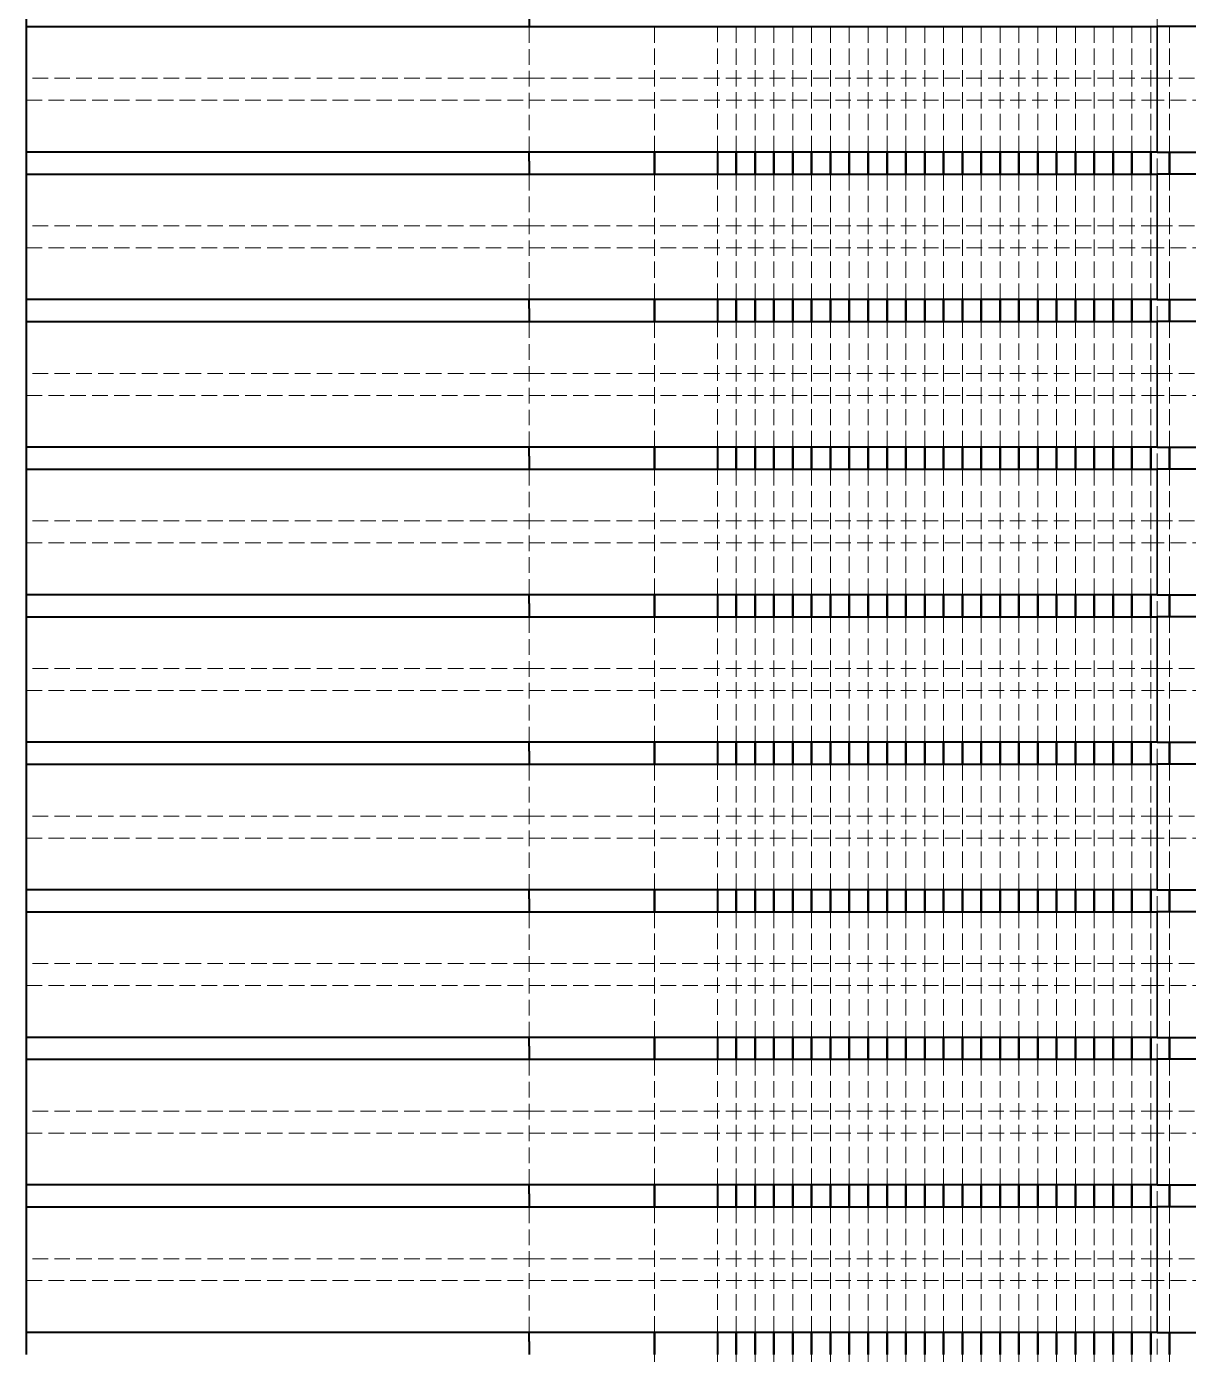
# Model space of a CAD drawing. Header units: millimetres. Extents: x 0 to 630, y 0 to 446.
# Drawn here: x 324.5 to 343, y 157.07 to 178.22 of the extents above; entities that cross this region are included whole.
import ezdxf

# ---------------------------------------------------------------- set-up
doc = ezdxf.new("R2010")
doc.units = ezdxf.units.MM
doc.header["$LTSCALE"] = 1.5
doc.linetypes.add('DASHED', pattern=[0.2067, 0.1654, -0.0413])
for name, color, linetype, lineweight, true_color in [('가려진 것(ISO)', 2, 'DASHED', 18, 0xffff00), ('가려진 좁은 것(ISO)', 2, 'DASHED', 18, 0xffff00), ('가시적인 것(ISO)', 3, 'Continuous', 40, 0x00ff00), ('가시적인 좁은 것(ISO)', 3, 'Continuous', 35, 0x00ff00)]:
    doc.layers.add(name, color=color, linetype=linetype, lineweight=lineweight, true_color=true_color)

msp = doc.modelspace()

# ---------------------------------------------------------------- linework, layer by layer
at = {"layer": '가려진 것(ISO)', "color": 1, "true_color": 0xff0000}
for p, q in [((332.502, 176.219), (332.502, 178.219)), ((332.502, 177.394), (324.502, 177.394)), ((332.502, 177.394), (342.502, 177.394)), ((342.502, 177.394), (363.502, 177.394)), ((324.502, 177.044), (332.502, 177.044)), ((342.502, 177.044), (332.502, 177.044)), ((363.502, 177.044), (342.502, 177.044)), ((332.502, 173.869), (332.502, 175.869)), ((332.502, 175.044), (324.502, 175.044)), ((332.502, 175.044), (342.502, 175.044)), ((342.502, 175.044), (363.502, 175.044)), ((324.502, 174.694), (332.502, 174.694)), ((342.502, 174.694), (332.502, 174.694)), ((363.502, 174.694), (342.502, 174.694)), ((332.502, 171.519), (332.502, 173.519)), ((332.502, 172.694), (324.502, 172.694)), ((332.502, 172.694), (342.502, 172.694)), ((342.502, 172.694), (363.502, 172.694)), ((324.502, 172.344), (332.502, 172.344)), ((342.502, 172.344), (332.502, 172.344)), ((363.502, 172.344), (342.502, 172.344)), ((332.502, 169.169), (332.502, 171.169)), ((332.502, 170.344), (324.502, 170.344)), ((332.502, 170.344), (342.502, 170.344)), ((342.502, 170.344), (363.502, 170.344)), ((324.502, 169.994), (332.502, 169.994)), ((342.502, 169.994), (332.502, 169.994)), ((363.502, 169.994), (342.502, 169.994)), ((332.502, 166.819), (332.502, 168.819)), ((332.502, 167.994), (324.502, 167.994)), ((332.502, 167.994), (342.502, 167.994)), ((342.502, 167.994), (363.502, 167.994)), ((324.502, 167.644), (332.502, 167.644)), ((342.502, 167.644), (332.502, 167.644)), ((363.502, 167.644), (342.502, 167.644)), ((332.502, 164.469), (332.502, 166.469)), ((332.502, 165.644), (324.502, 165.644)), ((332.502, 165.644), (342.502, 165.644)), ((342.502, 165.644), (363.502, 165.644)), ((324.502, 165.294), (332.502, 165.294)), ((342.502, 165.294), (332.502, 165.294)), ((363.502, 165.294), (342.502, 165.294)), ((332.502, 162.119), (332.502, 164.119)), ((332.502, 163.294), (324.502, 163.294)), ((332.502, 163.294), (342.502, 163.294)), ((342.502, 163.294), (363.502, 163.294)), ((324.502, 162.944), (332.502, 162.944)), ((342.502, 162.944), (332.502, 162.944)), ((363.502, 162.944), (342.502, 162.944)), ((332.502, 159.769), (332.502, 161.769)), ((332.502, 160.944), (324.502, 160.944)), ((332.502, 160.944), (342.502, 160.944)), ((342.502, 160.944), (363.502, 160.944)), ((324.502, 160.594), (332.502, 160.594)), ((342.502, 160.594), (332.502, 160.594)), ((363.502, 160.594), (342.502, 160.594)), ((332.502, 157.419), (332.502, 159.419)), ((332.502, 158.594), (324.502, 158.594)), ((332.502, 158.594), (342.502, 158.594)), ((342.502, 158.594), (363.502, 158.594)), ((324.502, 158.244), (332.502, 158.244)), ((342.502, 158.244), (332.502, 158.244)), ((363.502, 158.244), (342.502, 158.244))]:
    msp.add_line(p, q, dxfattribs=at)
at = {"layer": '가려진 것(ISO)'}
for p, q in [((334.502, 178.219), (334.502, 176.219)), ((334.502, 176.219), (334.502, 178.219)), ((335.502, 178.219), (335.502, 176.219)), ((335.802, 176.219), (335.802, 178.219)), ((335.802, 178.219), (335.802, 176.219)), ((336.102, 176.219), (336.102, 178.219)), ((336.102, 178.219), (336.102, 176.219)), ((336.402, 176.219), (336.402, 178.219)), ((336.402, 178.219), (336.402, 176.219)), ((336.702, 176.219), (336.702, 178.219)), ((336.702, 178.219), (336.702, 176.219)), ((337.002, 176.219), (337.002, 178.219)), ((337.002, 178.219), (337.002, 176.219)), ((337.302, 176.219), (337.302, 178.219)), ((337.302, 178.219), (337.302, 176.219)), ((337.602, 176.219), (337.602, 178.219)), ((337.602, 178.219), (337.602, 176.219)), ((337.902, 176.219), (337.902, 178.219)), ((337.902, 178.219), (337.902, 176.219)), ((338.202, 176.219), (338.202, 178.219)), ((338.202, 178.219), (338.202, 176.219)), ((338.502, 176.219), (338.502, 178.219)), ((338.502, 178.219), (338.502, 176.219)), ((338.802, 176.219), (338.802, 178.219)), ((338.802, 178.219), (338.802, 176.219)), ((339.102, 176.219), (339.102, 178.219)), ((339.102, 178.219), (339.102, 176.219)), ((339.402, 176.219), (339.402, 178.219)), ((339.402, 178.219), (339.402, 176.219)), ((339.702, 176.219), (339.702, 178.219)), ((339.702, 178.219), (339.702, 176.219)), ((340.002, 176.219), (340.002, 178.219)), ((340.002, 178.219), (340.002, 176.219)), ((340.302, 176.219), (340.302, 178.219)), ((340.302, 178.219), (340.302, 176.219)), ((340.602, 176.219), (340.602, 178.219)), ((340.602, 178.219), (340.602, 176.219)), ((340.902, 176.219), (340.902, 178.219)), ((340.902, 178.219), (340.902, 176.219)), ((341.202, 176.219), (341.202, 178.219)), ((341.202, 178.219), (341.202, 176.219)), ((341.502, 176.219), (341.502, 178.219)), ((341.502, 178.219), (341.502, 176.219)), ((341.802, 176.219), (341.802, 178.219)), ((341.802, 178.219), (341.802, 176.219)), ((342.102, 176.219), (342.102, 178.219)), ((342.102, 178.219), (342.102, 176.219)), ((342.402, 176.219), (342.402, 178.219)), ((342.402, 178.219), (342.402, 176.219)), ((342.702, 176.219), (342.702, 178.219)), ((342.702, 178.219), (342.702, 176.219)), ((334.502, 175.869), (334.502, 173.869)), ((334.502, 173.869), (334.502, 175.869)), ((335.502, 175.869), (335.502, 173.869)), ((335.802, 173.869), (335.802, 175.869)), ((335.802, 175.869), (335.802, 173.869)), ((336.102, 173.869), (336.102, 175.869)), ((336.102, 175.869), (336.102, 173.869)), ((336.402, 173.869), (336.402, 175.869)), ((336.402, 175.869), (336.402, 173.869)), ((336.702, 173.869), (336.702, 175.869)), ((336.702, 175.869), (336.702, 173.869)), ((337.002, 173.869), (337.002, 175.869)), ((337.002, 175.869), (337.002, 173.869)), ((337.302, 173.869), (337.302, 175.869)), ((337.302, 175.869), (337.302, 173.869)), ((337.602, 173.869), (337.602, 175.869)), ((337.602, 175.869), (337.602, 173.869)), ((337.902, 173.869), (337.902, 175.869)), ((337.902, 175.869), (337.902, 173.869)), ((338.202, 173.869), (338.202, 175.869)), ((338.202, 175.869), (338.202, 173.869)), ((338.502, 173.869), (338.502, 175.869)), ((338.502, 175.869), (338.502, 173.869)), ((338.802, 173.869), (338.802, 175.869)), ((338.802, 175.869), (338.802, 173.869)), ((339.102, 173.869), (339.102, 175.869)), ((339.102, 175.869), (339.102, 173.869)), ((339.402, 173.869), (339.402, 175.869)), ((339.402, 175.869), (339.402, 173.869)), ((339.702, 173.869), (339.702, 175.869)), ((339.702, 175.869), (339.702, 173.869)), ((340.002, 173.869), (340.002, 175.869)), ((340.002, 175.869), (340.002, 173.869)), ((340.302, 173.869), (340.302, 175.869)), ((340.302, 175.869), (340.302, 173.869)), ((340.602, 173.869), (340.602, 175.869)), ((340.602, 175.869), (340.602, 173.869)), ((340.902, 173.869), (340.902, 175.869)), ((340.902, 175.869), (340.902, 173.869)), ((341.202, 173.869), (341.202, 175.869)), ((341.202, 175.869), (341.202, 173.869)), ((341.502, 173.869), (341.502, 175.869)), ((341.502, 175.869), (341.502, 173.869)), ((341.802, 173.869), (341.802, 175.869)), ((341.802, 175.869), (341.802, 173.869)), ((342.102, 173.869), (342.102, 175.869)), ((342.102, 175.869), (342.102, 173.869)), ((342.402, 173.869), (342.402, 175.869)), ((342.402, 175.869), (342.402, 173.869)), ((342.702, 173.869), (342.702, 175.869)), ((342.702, 175.869), (342.702, 173.869)), ((334.502, 173.519), (334.502, 171.519)), ((334.502, 171.519), (334.502, 173.519)), ((335.502, 173.519), (335.502, 171.519)), ((335.802, 171.519), (335.802, 173.519)), ((335.802, 173.519), (335.802, 171.519)), ((336.102, 171.519), (336.102, 173.519)), ((336.102, 173.519), (336.102, 171.519)), ((336.402, 171.519), (336.402, 173.519)), ((336.402, 173.519), (336.402, 171.519)), ((336.702, 171.519), (336.702, 173.519)), ((336.702, 173.519), (336.702, 171.519)), ((337.002, 171.519), (337.002, 173.519)), ((337.002, 173.519), (337.002, 171.519)), ((337.302, 171.519), (337.302, 173.519)), ((337.302, 173.519), (337.302, 171.519)), ((337.602, 171.519), (337.602, 173.519)), ((337.602, 173.519), (337.602, 171.519)), ((337.902, 171.519), (337.902, 173.519)), ((337.902, 173.519), (337.902, 171.519)), ((338.202, 171.519), (338.202, 173.519)), ((338.202, 173.519), (338.202, 171.519)), ((338.502, 171.519), (338.502, 173.519)), ((338.502, 173.519), (338.502, 171.519)), ((338.802, 171.519), (338.802, 173.519)), ((338.802, 173.519), (338.802, 171.519)), ((339.102, 171.519), (339.102, 173.519)), ((339.102, 173.519), (339.102, 171.519)), ((339.402, 171.519), (339.402, 173.519)), ((339.402, 173.519), (339.402, 171.519)), ((339.702, 171.519), (339.702, 173.519)), ((339.702, 173.519), (339.702, 171.519)), ((340.002, 171.519), (340.002, 173.519)), ((340.002, 173.519), (340.002, 171.519)), ((340.302, 171.519), (340.302, 173.519)), ((340.302, 173.519), (340.302, 171.519)), ((340.602, 171.519), (340.602, 173.519)), ((340.602, 173.519), (340.602, 171.519)), ((340.902, 171.519), (340.902, 173.519)), ((340.902, 173.519), (340.902, 171.519)), ((341.202, 171.519), (341.202, 173.519)), ((341.202, 173.519), (341.202, 171.519)), ((341.502, 171.519), (341.502, 173.519)), ((341.502, 173.519), (341.502, 171.519)), ((341.802, 171.519), (341.802, 173.519)), ((341.802, 173.519), (341.802, 171.519)), ((342.102, 171.519), (342.102, 173.519)), ((342.102, 173.519), (342.102, 171.519)), ((342.402, 171.519), (342.402, 173.519)), ((342.402, 173.519), (342.402, 171.519)), ((342.702, 171.519), (342.702, 173.519)), ((342.702, 173.519), (342.702, 171.519)), ((334.502, 171.169), (334.502, 169.169)), ((334.502, 169.169), (334.502, 171.169)), ((335.502, 171.169), (335.502, 169.169)), ((335.802, 169.169), (335.802, 171.169)), ((335.802, 171.169), (335.802, 169.169)), ((336.102, 169.169), (336.102, 171.169)), ((336.102, 171.169), (336.102, 169.169)), ((336.402, 169.169), (336.402, 171.169)), ((336.402, 171.169), (336.402, 169.169)), ((336.702, 169.169), (336.702, 171.169)), ((336.702, 171.169), (336.702, 169.169)), ((337.002, 169.169), (337.002, 171.169)), ((337.002, 171.169), (337.002, 169.169)), ((337.302, 169.169), (337.302, 171.169)), ((337.302, 171.169), (337.302, 169.169)), ((337.602, 169.169), (337.602, 171.169)), ((337.602, 171.169), (337.602, 169.169)), ((337.902, 169.169), (337.902, 171.169)), ((337.902, 171.169), (337.902, 169.169)), ((338.202, 169.169), (338.202, 171.169)), ((338.202, 171.169), (338.202, 169.169)), ((338.502, 169.169), (338.502, 171.169)), ((338.502, 171.169), (338.502, 169.169)), ((338.802, 169.169), (338.802, 171.169)), ((338.802, 171.169), (338.802, 169.169)), ((339.102, 169.169), (339.102, 171.169)), ((339.102, 171.169), (339.102, 169.169)), ((339.402, 169.169), (339.402, 171.169)), ((339.402, 171.169), (339.402, 169.169)), ((339.702, 169.169), (339.702, 171.169)), ((339.702, 171.169), (339.702, 169.169)), ((340.002, 169.169), (340.002, 171.169)), ((340.002, 171.169), (340.002, 169.169)), ((340.302, 169.169), (340.302, 171.169)), ((340.302, 171.169), (340.302, 169.169)), ((340.602, 169.169), (340.602, 171.169)), ((340.602, 171.169), (340.602, 169.169)), ((340.902, 169.169), (340.902, 171.169)), ((340.902, 171.169), (340.902, 169.169)), ((341.202, 169.169), (341.202, 171.169)), ((341.202, 171.169), (341.202, 169.169)), ((341.502, 169.169), (341.502, 171.169)), ((341.502, 171.169), (341.502, 169.169)), ((341.802, 169.169), (341.802, 171.169)), ((341.802, 171.169), (341.802, 169.169)), ((342.102, 169.169), (342.102, 171.169)), ((342.102, 171.169), (342.102, 169.169)), ((342.402, 169.169), (342.402, 171.169)), ((342.402, 171.169), (342.402, 169.169)), ((342.702, 169.169), (342.702, 171.169)), ((342.702, 171.169), (342.702, 169.169)), ((334.502, 168.819), (334.502, 166.819)), ((334.502, 166.819), (334.502, 168.819)), ((335.502, 168.819), (335.502, 166.819)), ((335.802, 166.819), (335.802, 168.819)), ((335.802, 168.819), (335.802, 166.819)), ((336.102, 166.819), (336.102, 168.819)), ((336.102, 168.819), (336.102, 166.819)), ((336.402, 166.819), (336.402, 168.819)), ((336.402, 168.819), (336.402, 166.819)), ((336.702, 166.819), (336.702, 168.819)), ((336.702, 168.819), (336.702, 166.819)), ((337.002, 166.819), (337.002, 168.819)), ((337.002, 168.819), (337.002, 166.819)), ((337.302, 166.819), (337.302, 168.819)), ((337.302, 168.819), (337.302, 166.819)), ((337.602, 166.819), (337.602, 168.819)), ((337.602, 168.819), (337.602, 166.819)), ((337.902, 166.819), (337.902, 168.819)), ((337.902, 168.819), (337.902, 166.819)), ((338.202, 166.819), (338.202, 168.819)), ((338.202, 168.819), (338.202, 166.819)), ((338.502, 166.819), (338.502, 168.819)), ((338.502, 168.819), (338.502, 166.819)), ((338.802, 166.819), (338.802, 168.819)), ((338.802, 168.819), (338.802, 166.819)), ((339.102, 166.819), (339.102, 168.819)), ((339.102, 168.819), (339.102, 166.819)), ((339.402, 166.819), (339.402, 168.819)), ((339.402, 168.819), (339.402, 166.819)), ((339.702, 166.819), (339.702, 168.819)), ((339.702, 168.819), (339.702, 166.819)), ((340.002, 166.819), (340.002, 168.819)), ((340.002, 168.819), (340.002, 166.819)), ((340.302, 166.819), (340.302, 168.819)), ((340.302, 168.819), (340.302, 166.819)), ((340.602, 166.819), (340.602, 168.819)), ((340.602, 168.819), (340.602, 166.819)), ((340.902, 166.819), (340.902, 168.819)), ((340.902, 168.819), (340.902, 166.819)), ((341.202, 166.819), (341.202, 168.819)), ((341.202, 168.819), (341.202, 166.819)), ((341.502, 166.819), (341.502, 168.819)), ((341.502, 168.819), (341.502, 166.819)), ((341.802, 166.819), (341.802, 168.819)), ((341.802, 168.819), (341.802, 166.819)), ((342.102, 166.819), (342.102, 168.819)), ((342.102, 168.819), (342.102, 166.819)), ((342.402, 166.819), (342.402, 168.819)), ((342.402, 168.819), (342.402, 166.819)), ((342.702, 166.819), (342.702, 168.819)), ((342.702, 168.819), (342.702, 166.819)), ((334.502, 166.469), (334.502, 164.469)), ((334.502, 164.469), (334.502, 166.469)), ((335.502, 166.469), (335.502, 164.469)), ((335.802, 164.469), (335.802, 166.469)), ((335.802, 166.469), (335.802, 164.469)), ((336.102, 164.469), (336.102, 166.469)), ((336.102, 166.469), (336.102, 164.469)), ((336.402, 164.469), (336.402, 166.469)), ((336.402, 166.469), (336.402, 164.469)), ((336.702, 164.469), (336.702, 166.469)), ((336.702, 166.469), (336.702, 164.469)), ((337.002, 164.469), (337.002, 166.469)), ((337.002, 166.469), (337.002, 164.469)), ((337.302, 164.469), (337.302, 166.469)), ((337.302, 166.469), (337.302, 164.469)), ((337.602, 164.469), (337.602, 166.469)), ((337.602, 166.469), (337.602, 164.469)), ((337.902, 164.469), (337.902, 166.469)), ((337.902, 166.469), (337.902, 164.469)), ((338.202, 164.469), (338.202, 166.469)), ((338.202, 166.469), (338.202, 164.469)), ((338.502, 164.469), (338.502, 166.469)), ((338.502, 166.469), (338.502, 164.469)), ((338.802, 164.469), (338.802, 166.469)), ((338.802, 166.469), (338.802, 164.469)), ((339.102, 164.469), (339.102, 166.469)), ((339.102, 166.469), (339.102, 164.469)), ((339.402, 164.469), (339.402, 166.469)), ((339.402, 166.469), (339.402, 164.469)), ((339.702, 164.469), (339.702, 166.469)), ((339.702, 166.469), (339.702, 164.469)), ((340.002, 164.469), (340.002, 166.469)), ((340.002, 166.469), (340.002, 164.469)), ((340.302, 164.469), (340.302, 166.469)), ((340.302, 166.469), (340.302, 164.469)), ((340.602, 164.469), (340.602, 166.469)), ((340.602, 166.469), (340.602, 164.469)), ((340.902, 164.469), (340.902, 166.469)), ((340.902, 166.469), (340.902, 164.469)), ((341.202, 164.469), (341.202, 166.469)), ((341.202, 166.469), (341.202, 164.469)), ((341.502, 164.469), (341.502, 166.469)), ((341.502, 166.469), (341.502, 164.469)), ((341.802, 164.469), (341.802, 166.469)), ((341.802, 166.469), (341.802, 164.469)), ((342.102, 164.469), (342.102, 166.469)), ((342.102, 166.469), (342.102, 164.469)), ((342.402, 164.469), (342.402, 166.469)), ((342.402, 166.469), (342.402, 164.469)), ((342.702, 164.469), (342.702, 166.469)), ((342.702, 166.469), (342.702, 164.469)), ((334.502, 164.119), (334.502, 162.119)), ((334.502, 162.119), (334.502, 164.119)), ((335.502, 164.119), (335.502, 162.119)), ((335.802, 162.119), (335.802, 164.119)), ((335.802, 164.119), (335.802, 162.119)), ((336.102, 162.119), (336.102, 164.119)), ((336.102, 164.119), (336.102, 162.119)), ((336.402, 162.119), (336.402, 164.119)), ((336.402, 164.119), (336.402, 162.119)), ((336.702, 162.119), (336.702, 164.119)), ((336.702, 164.119), (336.702, 162.119)), ((337.002, 162.119), (337.002, 164.119)), ((337.002, 164.119), (337.002, 162.119)), ((337.302, 162.119), (337.302, 164.119)), ((337.302, 164.119), (337.302, 162.119)), ((337.602, 162.119), (337.602, 164.119)), ((337.602, 164.119), (337.602, 162.119)), ((337.902, 162.119), (337.902, 164.119)), ((337.902, 164.119), (337.902, 162.119)), ((338.202, 162.119), (338.202, 164.119)), ((338.202, 164.119), (338.202, 162.119)), ((338.502, 162.119), (338.502, 164.119)), ((338.502, 164.119), (338.502, 162.119)), ((338.802, 162.119), (338.802, 164.119)), ((338.802, 164.119), (338.802, 162.119)), ((339.102, 162.119), (339.102, 164.119)), ((339.102, 164.119), (339.102, 162.119)), ((339.402, 162.119), (339.402, 164.119)), ((339.402, 164.119), (339.402, 162.119)), ((339.702, 162.119), (339.702, 164.119)), ((339.702, 164.119), (339.702, 162.119)), ((340.002, 162.119), (340.002, 164.119)), ((340.002, 164.119), (340.002, 162.119)), ((340.302, 162.119), (340.302, 164.119)), ((340.302, 164.119), (340.302, 162.119)), ((340.602, 162.119), (340.602, 164.119)), ((340.602, 164.119), (340.602, 162.119)), ((340.902, 162.119), (340.902, 164.119)), ((340.902, 164.119), (340.902, 162.119)), ((341.202, 162.119), (341.202, 164.119)), ((341.202, 164.119), (341.202, 162.119)), ((341.502, 162.119), (341.502, 164.119)), ((341.502, 164.119), (341.502, 162.119)), ((341.802, 162.119), (341.802, 164.119)), ((341.802, 164.119), (341.802, 162.119)), ((342.102, 162.119), (342.102, 164.119)), ((342.102, 164.119), (342.102, 162.119)), ((342.402, 162.119), (342.402, 164.119)), ((342.402, 164.119), (342.402, 162.119)), ((342.702, 162.119), (342.702, 164.119)), ((342.702, 164.119), (342.702, 162.119)), ((334.502, 161.769), (334.502, 159.769)), ((334.502, 159.769), (334.502, 161.769)), ((335.502, 161.769), (335.502, 159.769)), ((335.802, 159.769), (335.802, 161.769)), ((335.802, 161.769), (335.802, 159.769)), ((336.102, 159.769), (336.102, 161.769)), ((336.102, 161.769), (336.102, 159.769)), ((336.402, 159.769), (336.402, 161.769)), ((336.402, 161.769), (336.402, 159.769)), ((336.702, 159.769), (336.702, 161.769)), ((336.702, 161.769), (336.702, 159.769)), ((337.002, 159.769), (337.002, 161.769)), ((337.002, 161.769), (337.002, 159.769)), ((337.302, 159.769), (337.302, 161.769)), ((337.302, 161.769), (337.302, 159.769)), ((337.602, 159.769), (337.602, 161.769)), ((337.602, 161.769), (337.602, 159.769)), ((337.902, 159.769), (337.902, 161.769)), ((337.902, 161.769), (337.902, 159.769)), ((338.202, 159.769), (338.202, 161.769)), ((338.202, 161.769), (338.202, 159.769)), ((338.502, 159.769), (338.502, 161.769)), ((338.502, 161.769), (338.502, 159.769)), ((338.802, 159.769), (338.802, 161.769)), ((338.802, 161.769), (338.802, 159.769)), ((339.102, 159.769), (339.102, 161.769)), ((339.102, 161.769), (339.102, 159.769)), ((339.402, 159.769), (339.402, 161.769)), ((339.402, 161.769), (339.402, 159.769)), ((339.702, 159.769), (339.702, 161.769)), ((339.702, 161.769), (339.702, 159.769)), ((340.002, 159.769), (340.002, 161.769)), ((340.002, 161.769), (340.002, 159.769)), ((340.302, 159.769), (340.302, 161.769)), ((340.302, 161.769), (340.302, 159.769)), ((340.602, 159.769), (340.602, 161.769)), ((340.602, 161.769), (340.602, 159.769)), ((340.902, 159.769), (340.902, 161.769)), ((340.902, 161.769), (340.902, 159.769)), ((341.202, 159.769), (341.202, 161.769)), ((341.202, 161.769), (341.202, 159.769)), ((341.502, 159.769), (341.502, 161.769)), ((341.502, 161.769), (341.502, 159.769)), ((341.802, 159.769), (341.802, 161.769)), ((341.802, 161.769), (341.802, 159.769)), ((342.102, 159.769), (342.102, 161.769)), ((342.102, 161.769), (342.102, 159.769)), ((342.402, 159.769), (342.402, 161.769)), ((342.402, 161.769), (342.402, 159.769)), ((342.702, 159.769), (342.702, 161.769)), ((342.702, 161.769), (342.702, 159.769)), ((334.502, 159.419), (334.502, 157.419)), ((334.502, 157.419), (334.502, 159.419)), ((335.502, 159.419), (335.502, 157.419)), ((335.802, 157.419), (335.802, 159.419)), ((335.802, 159.419), (335.802, 157.419)), ((336.102, 157.419), (336.102, 159.419)), ((336.102, 159.419), (336.102, 157.419)), ((336.402, 157.419), (336.402, 159.419)), ((336.402, 159.419), (336.402, 157.419)), ((336.702, 157.419), (336.702, 159.419)), ((336.702, 159.419), (336.702, 157.419)), ((337.002, 157.419), (337.002, 159.419)), ((337.002, 159.419), (337.002, 157.419)), ((337.302, 157.419), (337.302, 159.419)), ((337.302, 159.419), (337.302, 157.419)), ((337.602, 157.419), (337.602, 159.419)), ((337.602, 159.419), (337.602, 157.419)), ((337.902, 157.419), (337.902, 159.419)), ((337.902, 159.419), (337.902, 157.419)), ((338.202, 157.419), (338.202, 159.419)), ((338.202, 159.419), (338.202, 157.419)), ((338.502, 157.419), (338.502, 159.419)), ((338.502, 159.419), (338.502, 157.419)), ((338.802, 157.419), (338.802, 159.419)), ((338.802, 159.419), (338.802, 157.419)), ((339.102, 157.419), (339.102, 159.419)), ((339.102, 159.419), (339.102, 157.419)), ((339.402, 157.419), (339.402, 159.419)), ((339.402, 159.419), (339.402, 157.419)), ((339.702, 157.419), (339.702, 159.419)), ((339.702, 159.419), (339.702, 157.419)), ((340.002, 157.419), (340.002, 159.419)), ((340.002, 159.419), (340.002, 157.419)), ((340.302, 157.419), (340.302, 159.419)), ((340.302, 159.419), (340.302, 157.419)), ((340.602, 157.419), (340.602, 159.419)), ((340.602, 159.419), (340.602, 157.419)), ((340.902, 157.419), (340.902, 159.419)), ((340.902, 159.419), (340.902, 157.419)), ((341.202, 157.419), (341.202, 159.419)), ((341.202, 159.419), (341.202, 157.419)), ((341.502, 157.419), (341.502, 159.419)), ((341.502, 159.419), (341.502, 157.419)), ((341.802, 157.419), (341.802, 159.419)), ((341.802, 159.419), (341.802, 157.419)), ((342.102, 157.419), (342.102, 159.419)), ((342.102, 159.419), (342.102, 157.419)), ((342.402, 157.419), (342.402, 159.419)), ((342.402, 159.419), (342.402, 157.419)), ((342.702, 157.419), (342.702, 159.419)), ((342.702, 159.419), (342.702, 157.419)), ((334.502, 157.069), (334.502, 155.069)), ((335.502, 157.069), (335.502, 155.069)), ((335.802, 155.069), (335.802, 157.069)), ((335.802, 157.069), (335.802, 155.069)), ((336.102, 155.069), (336.102, 157.069)), ((336.102, 157.069), (336.102, 155.069)), ((336.402, 155.069), (336.402, 157.069)), ((336.402, 157.069), (336.402, 155.069)), ((336.702, 155.069), (336.702, 157.069)), ((336.702, 157.069), (336.702, 155.069)), ((337.002, 155.069), (337.002, 157.069)), ((337.002, 157.069), (337.002, 155.069)), ((337.302, 155.069), (337.302, 157.069)), ((337.302, 157.069), (337.302, 155.069)), ((337.602, 155.069), (337.602, 157.069)), ((337.602, 157.069), (337.602, 155.069)), ((337.902, 155.069), (337.902, 157.069)), ((337.902, 157.069), (337.902, 155.069)), ((338.202, 155.069), (338.202, 157.069)), ((338.202, 157.069), (338.202, 155.069)), ((338.502, 155.069), (338.502, 157.069)), ((338.502, 157.069), (338.502, 155.069)), ((338.802, 155.069), (338.802, 157.069)), ((338.802, 157.069), (338.802, 155.069)), ((339.102, 155.069), (339.102, 157.069)), ((339.102, 157.069), (339.102, 155.069)), ((339.402, 155.069), (339.402, 157.069)), ((339.402, 157.069), (339.402, 155.069)), ((339.702, 155.069), (339.702, 157.069)), ((339.702, 157.069), (339.702, 155.069)), ((340.002, 155.069), (340.002, 157.069)), ((340.002, 157.069), (340.002, 155.069)), ((340.302, 155.069), (340.302, 157.069)), ((340.302, 157.069), (340.302, 155.069)), ((340.602, 155.069), (340.602, 157.069)), ((340.602, 157.069), (340.602, 155.069)), ((340.902, 155.069), (340.902, 157.069)), ((340.902, 157.069), (340.902, 155.069)), ((341.202, 155.069), (341.202, 157.069)), ((341.202, 157.069), (341.202, 155.069)), ((341.502, 155.069), (341.502, 157.069)), ((341.502, 157.069), (341.502, 155.069)), ((341.802, 155.069), (341.802, 157.069)), ((341.802, 157.069), (341.802, 155.069)), ((342.102, 155.069), (342.102, 157.069)), ((342.102, 157.069), (342.102, 155.069)), ((342.402, 155.069), (342.402, 157.069)), ((342.402, 157.069), (342.402, 155.069)), ((342.702, 155.069), (342.702, 157.069)), ((342.702, 157.069), (342.702, 155.069))]:
    msp.add_line(p, q, dxfattribs=at)
at = {"layer": '가려진 좁은 것(ISO)', "color": 1, "true_color": 0xff0000}
for p, q in [((342.502, 178.219), (342.502, 178.569)), ((342.502, 175.869), (342.502, 176.219)), ((342.502, 173.519), (342.502, 173.869)), ((342.502, 171.169), (342.502, 171.519)), ((342.502, 168.819), (342.502, 169.169)), ((342.502, 166.469), (342.502, 166.819)), ((342.502, 164.119), (342.502, 164.469)), ((342.502, 161.769), (342.502, 162.119)), ((342.502, 159.419), (342.502, 159.769)), ((342.502, 157.069), (342.502, 157.419))]:
    msp.add_line(p, q, dxfattribs=at)
at = {"layer": '가시적인 것(ISO)', "color": 1, "true_color": 0xff0000}
for p, q in [((324.502, 178.219), (324.502, 178.569)), ((332.502, 178.427), (332.502, 178.219)), ((324.502, 176.219), (324.502, 178.219)), ((324.502, 178.219), (342.502, 178.219)), ((363.502, 178.219), (342.502, 178.219)), ((324.502, 175.869), (324.502, 176.219)), ((342.502, 176.219), (324.502, 176.219)), ((342.502, 176.219), (363.502, 176.219)), ((332.502, 176.077), (332.502, 175.869)), ((324.502, 173.869), (324.502, 175.869)), ((324.502, 175.869), (342.502, 175.869)), ((363.502, 175.869), (342.502, 175.869)), ((324.502, 173.519), (324.502, 173.869)), ((342.502, 173.869), (324.502, 173.869)), ((342.502, 173.869), (363.502, 173.869)), ((332.502, 173.727), (332.502, 173.519)), ((324.502, 171.519), (324.502, 173.519)), ((324.502, 173.519), (342.502, 173.519)), ((363.502, 173.519), (342.502, 173.519)), ((324.502, 171.169), (324.502, 171.519)), ((342.502, 171.519), (324.502, 171.519)), ((332.502, 171.377), (332.502, 171.169)), ((342.502, 171.519), (363.502, 171.519)), ((324.502, 169.169), (324.502, 171.169)), ((324.502, 171.169), (342.502, 171.169)), ((363.502, 171.169), (342.502, 171.169)), ((324.502, 168.819), (324.502, 169.169)), ((342.502, 169.169), (324.502, 169.169)), ((332.502, 169.027), (332.502, 168.819)), ((342.502, 169.169), (363.502, 169.169)), ((324.502, 166.819), (324.502, 168.819)), ((324.502, 168.819), (342.502, 168.819)), ((363.502, 168.819), (342.502, 168.819)), ((324.502, 166.469), (324.502, 166.819)), ((342.502, 166.819), (324.502, 166.819)), ((332.502, 166.677), (332.502, 166.469)), ((342.502, 166.819), (363.502, 166.819)), ((324.502, 164.469), (324.502, 166.469)), ((324.502, 166.469), (342.502, 166.469)), ((363.502, 166.469), (342.502, 166.469)), ((324.502, 164.119), (324.502, 164.469)), ((342.502, 164.469), (324.502, 164.469)), ((342.502, 164.469), (363.502, 164.469)), ((332.502, 164.327), (332.502, 164.119)), ((324.502, 162.119), (324.502, 164.119)), ((324.502, 164.119), (342.502, 164.119)), ((363.502, 164.119), (342.502, 164.119)), ((324.502, 161.769), (324.502, 162.119)), ((342.502, 162.119), (324.502, 162.119)), ((342.502, 162.119), (363.502, 162.119)), ((332.502, 161.977), (332.502, 161.769)), ((324.502, 159.769), (324.502, 161.769)), ((324.502, 161.769), (342.502, 161.769)), ((363.502, 161.769), (342.502, 161.769)), ((324.502, 159.419), (324.502, 159.769)), ((342.502, 159.769), (324.502, 159.769)), ((342.502, 159.769), (363.502, 159.769)), ((332.502, 159.627), (332.502, 159.419)), ((324.502, 157.419), (324.502, 159.419)), ((324.502, 159.419), (342.502, 159.419)), ((363.502, 159.419), (342.502, 159.419)), ((324.502, 157.069), (324.502, 157.419)), ((342.502, 157.419), (324.502, 157.419)), ((342.502, 157.419), (363.502, 157.419)), ((332.502, 157.277), (332.502, 157.069))]:
    msp.add_line(p, q, dxfattribs=at)
at = {"layer": '가시적인 것(ISO)'}
for p, q in [((332.502, 176.077), (332.502, 176.219)), ((334.502, 176.219), (334.502, 175.869)), ((334.502, 175.869), (334.502, 176.219)), ((335.502, 176.219), (335.502, 175.869)), ((335.802, 175.869), (335.802, 176.219)), ((335.802, 176.219), (335.802, 175.869)), ((336.102, 175.869), (336.102, 176.219)), ((336.102, 176.219), (336.102, 175.869)), ((336.402, 175.869), (336.402, 176.219)), ((336.402, 176.219), (336.402, 175.869)), ((336.702, 175.869), (336.702, 176.219)), ((336.702, 176.219), (336.702, 175.869)), ((337.002, 175.869), (337.002, 176.219)), ((337.002, 176.219), (337.002, 175.869)), ((337.302, 175.869), (337.302, 176.219)), ((337.302, 176.219), (337.302, 175.869)), ((337.602, 175.869), (337.602, 176.219)), ((337.602, 176.219), (337.602, 175.869)), ((337.902, 175.869), (337.902, 176.219)), ((337.902, 176.219), (337.902, 175.869)), ((338.202, 175.869), (338.202, 176.219)), ((338.202, 176.219), (338.202, 175.869)), ((338.502, 175.869), (338.502, 176.219)), ((338.502, 176.219), (338.502, 175.869)), ((338.802, 175.869), (338.802, 176.219)), ((338.802, 176.219), (338.802, 175.869)), ((339.102, 175.869), (339.102, 176.219)), ((339.102, 176.219), (339.102, 175.869)), ((339.402, 175.869), (339.402, 176.219)), ((339.402, 176.219), (339.402, 175.869)), ((339.702, 175.869), (339.702, 176.219)), ((339.702, 176.219), (339.702, 175.869)), ((340.002, 175.869), (340.002, 176.219)), ((340.002, 176.219), (340.002, 175.869)), ((340.302, 175.869), (340.302, 176.219)), ((340.302, 176.219), (340.302, 175.869)), ((340.602, 175.869), (340.602, 176.219)), ((340.602, 176.219), (340.602, 175.869)), ((340.902, 175.869), (340.902, 176.219)), ((340.902, 176.219), (340.902, 175.869)), ((341.202, 175.869), (341.202, 176.219)), ((341.202, 176.219), (341.202, 175.869)), ((341.502, 175.869), (341.502, 176.219)), ((341.502, 176.219), (341.502, 175.869)), ((341.802, 175.869), (341.802, 176.219)), ((341.802, 176.219), (341.802, 175.869)), ((342.102, 175.869), (342.102, 176.219)), ((342.102, 176.219), (342.102, 175.869)), ((342.402, 175.869), (342.402, 176.219)), ((342.402, 176.219), (342.402, 175.869)), ((342.702, 175.869), (342.702, 176.219)), ((342.702, 176.219), (342.702, 175.869)), ((332.502, 173.727), (332.502, 173.869)), ((334.502, 173.869), (334.502, 173.519)), ((334.502, 173.519), (334.502, 173.869)), ((335.502, 173.869), (335.502, 173.519)), ((335.802, 173.519), (335.802, 173.869)), ((335.802, 173.869), (335.802, 173.519)), ((336.102, 173.519), (336.102, 173.869)), ((336.102, 173.869), (336.102, 173.519)), ((336.402, 173.519), (336.402, 173.869)), ((336.402, 173.869), (336.402, 173.519)), ((336.702, 173.519), (336.702, 173.869)), ((336.702, 173.869), (336.702, 173.519)), ((337.002, 173.519), (337.002, 173.869)), ((337.002, 173.869), (337.002, 173.519)), ((337.302, 173.519), (337.302, 173.869)), ((337.302, 173.869), (337.302, 173.519)), ((337.602, 173.519), (337.602, 173.869)), ((337.602, 173.869), (337.602, 173.519)), ((337.902, 173.519), (337.902, 173.869)), ((337.902, 173.869), (337.902, 173.519)), ((338.202, 173.519), (338.202, 173.869)), ((338.202, 173.869), (338.202, 173.519)), ((338.502, 173.519), (338.502, 173.869)), ((338.502, 173.869), (338.502, 173.519)), ((338.802, 173.519), (338.802, 173.869)), ((338.802, 173.869), (338.802, 173.519)), ((339.102, 173.519), (339.102, 173.869)), ((339.102, 173.869), (339.102, 173.519)), ((339.402, 173.519), (339.402, 173.869)), ((339.402, 173.869), (339.402, 173.519)), ((339.702, 173.519), (339.702, 173.869)), ((339.702, 173.869), (339.702, 173.519)), ((340.002, 173.519), (340.002, 173.869)), ((340.002, 173.869), (340.002, 173.519)), ((340.302, 173.519), (340.302, 173.869)), ((340.302, 173.869), (340.302, 173.519)), ((340.602, 173.519), (340.602, 173.869)), ((340.602, 173.869), (340.602, 173.519)), ((340.902, 173.519), (340.902, 173.869)), ((340.902, 173.869), (340.902, 173.519)), ((341.202, 173.519), (341.202, 173.869)), ((341.202, 173.869), (341.202, 173.519)), ((341.502, 173.519), (341.502, 173.869)), ((341.502, 173.869), (341.502, 173.519)), ((341.802, 173.519), (341.802, 173.869)), ((341.802, 173.869), (341.802, 173.519)), ((342.102, 173.519), (342.102, 173.869)), ((342.102, 173.869), (342.102, 173.519)), ((342.402, 173.519), (342.402, 173.869)), ((342.402, 173.869), (342.402, 173.519)), ((342.702, 173.519), (342.702, 173.869)), ((342.702, 173.869), (342.702, 173.519)), ((332.502, 171.377), (332.502, 171.519)), ((334.502, 171.519), (334.502, 171.169)), ((334.502, 171.169), (334.502, 171.519)), ((335.502, 171.519), (335.502, 171.169)), ((335.802, 171.169), (335.802, 171.519)), ((335.802, 171.519), (335.802, 171.169)), ((336.102, 171.169), (336.102, 171.519)), ((336.102, 171.519), (336.102, 171.169)), ((336.402, 171.169), (336.402, 171.519)), ((336.402, 171.519), (336.402, 171.169)), ((336.702, 171.169), (336.702, 171.519)), ((336.702, 171.519), (336.702, 171.169)), ((337.002, 171.169), (337.002, 171.519)), ((337.002, 171.519), (337.002, 171.169)), ((337.302, 171.169), (337.302, 171.519)), ((337.302, 171.519), (337.302, 171.169)), ((337.602, 171.169), (337.602, 171.519)), ((337.602, 171.519), (337.602, 171.169)), ((337.902, 171.169), (337.902, 171.519)), ((337.902, 171.519), (337.902, 171.169)), ((338.202, 171.169), (338.202, 171.519)), ((338.202, 171.519), (338.202, 171.169)), ((338.502, 171.169), (338.502, 171.519)), ((338.502, 171.519), (338.502, 171.169)), ((338.802, 171.169), (338.802, 171.519)), ((338.802, 171.519), (338.802, 171.169)), ((339.102, 171.169), (339.102, 171.519)), ((339.102, 171.519), (339.102, 171.169)), ((339.402, 171.169), (339.402, 171.519)), ((339.402, 171.519), (339.402, 171.169)), ((339.702, 171.169), (339.702, 171.519)), ((339.702, 171.519), (339.702, 171.169)), ((340.002, 171.169), (340.002, 171.519)), ((340.002, 171.519), (340.002, 171.169)), ((340.302, 171.169), (340.302, 171.519)), ((340.302, 171.519), (340.302, 171.169)), ((340.602, 171.169), (340.602, 171.519)), ((340.602, 171.519), (340.602, 171.169)), ((340.902, 171.169), (340.902, 171.519)), ((340.902, 171.519), (340.902, 171.169)), ((341.202, 171.169), (341.202, 171.519)), ((341.202, 171.519), (341.202, 171.169)), ((341.502, 171.169), (341.502, 171.519)), ((341.502, 171.519), (341.502, 171.169)), ((341.802, 171.169), (341.802, 171.519)), ((341.802, 171.519), (341.802, 171.169)), ((342.102, 171.169), (342.102, 171.519)), ((342.102, 171.519), (342.102, 171.169)), ((342.402, 171.169), (342.402, 171.519)), ((342.402, 171.519), (342.402, 171.169)), ((342.702, 171.169), (342.702, 171.519)), ((342.702, 171.519), (342.702, 171.169)), ((332.502, 169.027), (332.502, 169.169)), ((334.502, 169.169), (334.502, 168.819)), ((334.502, 168.819), (334.502, 169.169)), ((335.502, 169.169), (335.502, 168.819)), ((335.802, 168.819), (335.802, 169.169)), ((335.802, 169.169), (335.802, 168.819)), ((336.102, 168.819), (336.102, 169.169)), ((336.102, 169.169), (336.102, 168.819)), ((336.402, 168.819), (336.402, 169.169)), ((336.402, 169.169), (336.402, 168.819)), ((336.702, 168.819), (336.702, 169.169)), ((336.702, 169.169), (336.702, 168.819)), ((337.002, 168.819), (337.002, 169.169)), ((337.002, 169.169), (337.002, 168.819)), ((337.302, 168.819), (337.302, 169.169)), ((337.302, 169.169), (337.302, 168.819)), ((337.602, 168.819), (337.602, 169.169)), ((337.602, 169.169), (337.602, 168.819)), ((337.902, 168.819), (337.902, 169.169)), ((337.902, 169.169), (337.902, 168.819)), ((338.202, 168.819), (338.202, 169.169)), ((338.202, 169.169), (338.202, 168.819)), ((338.502, 168.819), (338.502, 169.169)), ((338.502, 169.169), (338.502, 168.819)), ((338.802, 168.819), (338.802, 169.169)), ((338.802, 169.169), (338.802, 168.819)), ((339.102, 168.819), (339.102, 169.169)), ((339.102, 169.169), (339.102, 168.819)), ((339.402, 168.819), (339.402, 169.169)), ((339.402, 169.169), (339.402, 168.819)), ((339.702, 168.819), (339.702, 169.169)), ((339.702, 169.169), (339.702, 168.819)), ((340.002, 168.819), (340.002, 169.169)), ((340.002, 169.169), (340.002, 168.819)), ((340.302, 168.819), (340.302, 169.169)), ((340.302, 169.169), (340.302, 168.819)), ((340.602, 168.819), (340.602, 169.169)), ((340.602, 169.169), (340.602, 168.819)), ((340.902, 168.819), (340.902, 169.169)), ((340.902, 169.169), (340.902, 168.819)), ((341.202, 168.819), (341.202, 169.169)), ((341.202, 169.169), (341.202, 168.819)), ((341.502, 168.819), (341.502, 169.169)), ((341.502, 169.169), (341.502, 168.819)), ((341.802, 168.819), (341.802, 169.169)), ((341.802, 169.169), (341.802, 168.819)), ((342.102, 168.819), (342.102, 169.169)), ((342.102, 169.169), (342.102, 168.819)), ((342.402, 168.819), (342.402, 169.169)), ((342.402, 169.169), (342.402, 168.819)), ((342.702, 168.819), (342.702, 169.169)), ((342.702, 169.169), (342.702, 168.819)), ((332.502, 166.677), (332.502, 166.819)), ((334.502, 166.819), (334.502, 166.469)), ((334.502, 166.469), (334.502, 166.819)), ((335.502, 166.819), (335.502, 166.469)), ((335.802, 166.469), (335.802, 166.819)), ((335.802, 166.819), (335.802, 166.469)), ((336.102, 166.469), (336.102, 166.819)), ((336.102, 166.819), (336.102, 166.469)), ((336.402, 166.469), (336.402, 166.819)), ((336.402, 166.819), (336.402, 166.469)), ((336.702, 166.469), (336.702, 166.819)), ((336.702, 166.819), (336.702, 166.469)), ((337.002, 166.469), (337.002, 166.819)), ((337.002, 166.819), (337.002, 166.469)), ((337.302, 166.469), (337.302, 166.819)), ((337.302, 166.819), (337.302, 166.469)), ((337.602, 166.469), (337.602, 166.819)), ((337.602, 166.819), (337.602, 166.469)), ((337.902, 166.469), (337.902, 166.819)), ((337.902, 166.819), (337.902, 166.469)), ((338.202, 166.469), (338.202, 166.819)), ((338.202, 166.819), (338.202, 166.469)), ((338.502, 166.469), (338.502, 166.819)), ((338.502, 166.819), (338.502, 166.469)), ((338.802, 166.469), (338.802, 166.819)), ((338.802, 166.819), (338.802, 166.469)), ((339.102, 166.469), (339.102, 166.819)), ((339.102, 166.819), (339.102, 166.469)), ((339.402, 166.469), (339.402, 166.819)), ((339.402, 166.819), (339.402, 166.469)), ((339.702, 166.469), (339.702, 166.819)), ((339.702, 166.819), (339.702, 166.469)), ((340.002, 166.469), (340.002, 166.819)), ((340.002, 166.819), (340.002, 166.469)), ((340.302, 166.469), (340.302, 166.819)), ((340.302, 166.819), (340.302, 166.469)), ((340.602, 166.469), (340.602, 166.819)), ((340.602, 166.819), (340.602, 166.469)), ((340.902, 166.469), (340.902, 166.819)), ((340.902, 166.819), (340.902, 166.469)), ((341.202, 166.469), (341.202, 166.819)), ((341.202, 166.819), (341.202, 166.469)), ((341.502, 166.469), (341.502, 166.819)), ((341.502, 166.819), (341.502, 166.469)), ((341.802, 166.469), (341.802, 166.819)), ((341.802, 166.819), (341.802, 166.469)), ((342.102, 166.469), (342.102, 166.819)), ((342.102, 166.819), (342.102, 166.469)), ((342.402, 166.469), (342.402, 166.819)), ((342.402, 166.819), (342.402, 166.469)), ((342.702, 166.469), (342.702, 166.819)), ((342.702, 166.819), (342.702, 166.469)), ((332.502, 164.327), (332.502, 164.469)), ((334.502, 164.469), (334.502, 164.119)), ((334.502, 164.119), (334.502, 164.469)), ((335.502, 164.469), (335.502, 164.119)), ((335.802, 164.119), (335.802, 164.469)), ((335.802, 164.469), (335.802, 164.119)), ((336.102, 164.119), (336.102, 164.469)), ((336.102, 164.469), (336.102, 164.119)), ((336.402, 164.119), (336.402, 164.469)), ((336.402, 164.469), (336.402, 164.119)), ((336.702, 164.119), (336.702, 164.469)), ((336.702, 164.469), (336.702, 164.119)), ((337.002, 164.119), (337.002, 164.469)), ((337.002, 164.469), (337.002, 164.119)), ((337.302, 164.119), (337.302, 164.469)), ((337.302, 164.469), (337.302, 164.119)), ((337.602, 164.119), (337.602, 164.469)), ((337.602, 164.469), (337.602, 164.119)), ((337.902, 164.119), (337.902, 164.469)), ((337.902, 164.469), (337.902, 164.119)), ((338.202, 164.119), (338.202, 164.469)), ((338.202, 164.469), (338.202, 164.119)), ((338.502, 164.119), (338.502, 164.469)), ((338.502, 164.469), (338.502, 164.119)), ((338.802, 164.119), (338.802, 164.469)), ((338.802, 164.469), (338.802, 164.119)), ((339.102, 164.119), (339.102, 164.469)), ((339.102, 164.469), (339.102, 164.119)), ((339.402, 164.119), (339.402, 164.469)), ((339.402, 164.469), (339.402, 164.119)), ((339.702, 164.119), (339.702, 164.469)), ((339.702, 164.469), (339.702, 164.119)), ((340.002, 164.119), (340.002, 164.469)), ((340.002, 164.469), (340.002, 164.119)), ((340.302, 164.119), (340.302, 164.469)), ((340.302, 164.469), (340.302, 164.119)), ((340.602, 164.119), (340.602, 164.469)), ((340.602, 164.469), (340.602, 164.119)), ((340.902, 164.119), (340.902, 164.469)), ((340.902, 164.469), (340.902, 164.119)), ((341.202, 164.119), (341.202, 164.469)), ((341.202, 164.469), (341.202, 164.119)), ((341.502, 164.119), (341.502, 164.469)), ((341.502, 164.469), (341.502, 164.119)), ((341.802, 164.119), (341.802, 164.469)), ((341.802, 164.469), (341.802, 164.119)), ((342.102, 164.119), (342.102, 164.469)), ((342.102, 164.469), (342.102, 164.119)), ((342.402, 164.119), (342.402, 164.469)), ((342.402, 164.469), (342.402, 164.119)), ((342.702, 164.119), (342.702, 164.469)), ((342.702, 164.469), (342.702, 164.119)), ((332.502, 161.977), (332.502, 162.119)), ((334.502, 162.119), (334.502, 161.769)), ((334.502, 161.769), (334.502, 162.119)), ((335.502, 162.119), (335.502, 161.769)), ((335.802, 161.769), (335.802, 162.119)), ((335.802, 162.119), (335.802, 161.769)), ((336.102, 161.769), (336.102, 162.119)), ((336.102, 162.119), (336.102, 161.769)), ((336.402, 161.769), (336.402, 162.119)), ((336.402, 162.119), (336.402, 161.769)), ((336.702, 161.769), (336.702, 162.119)), ((336.702, 162.119), (336.702, 161.769)), ((337.002, 161.769), (337.002, 162.119)), ((337.002, 162.119), (337.002, 161.769)), ((337.302, 161.769), (337.302, 162.119)), ((337.302, 162.119), (337.302, 161.769)), ((337.602, 161.769), (337.602, 162.119)), ((337.602, 162.119), (337.602, 161.769)), ((337.902, 161.769), (337.902, 162.119)), ((337.902, 162.119), (337.902, 161.769)), ((338.202, 161.769), (338.202, 162.119)), ((338.202, 162.119), (338.202, 161.769)), ((338.502, 161.769), (338.502, 162.119)), ((338.502, 162.119), (338.502, 161.769)), ((338.802, 161.769), (338.802, 162.119)), ((338.802, 162.119), (338.802, 161.769)), ((339.102, 161.769), (339.102, 162.119)), ((339.102, 162.119), (339.102, 161.769)), ((339.402, 161.769), (339.402, 162.119)), ((339.402, 162.119), (339.402, 161.769)), ((339.702, 161.769), (339.702, 162.119)), ((339.702, 162.119), (339.702, 161.769)), ((340.002, 161.769), (340.002, 162.119)), ((340.002, 162.119), (340.002, 161.769)), ((340.302, 161.769), (340.302, 162.119)), ((340.302, 162.119), (340.302, 161.769)), ((340.602, 161.769), (340.602, 162.119)), ((340.602, 162.119), (340.602, 161.769)), ((340.902, 161.769), (340.902, 162.119)), ((340.902, 162.119), (340.902, 161.769)), ((341.202, 161.769), (341.202, 162.119)), ((341.202, 162.119), (341.202, 161.769)), ((341.502, 161.769), (341.502, 162.119)), ((341.502, 162.119), (341.502, 161.769)), ((341.802, 161.769), (341.802, 162.119)), ((341.802, 162.119), (341.802, 161.769)), ((342.102, 161.769), (342.102, 162.119)), ((342.102, 162.119), (342.102, 161.769)), ((342.402, 161.769), (342.402, 162.119)), ((342.402, 162.119), (342.402, 161.769)), ((342.702, 161.769), (342.702, 162.119)), ((342.702, 162.119), (342.702, 161.769)), ((332.502, 159.627), (332.502, 159.769)), ((334.502, 159.769), (334.502, 159.419)), ((334.502, 159.419), (334.502, 159.769)), ((335.502, 159.769), (335.502, 159.419)), ((335.802, 159.419), (335.802, 159.769)), ((335.802, 159.769), (335.802, 159.419)), ((336.102, 159.419), (336.102, 159.769)), ((336.102, 159.769), (336.102, 159.419)), ((336.402, 159.419), (336.402, 159.769)), ((336.402, 159.769), (336.402, 159.419)), ((336.702, 159.419), (336.702, 159.769)), ((336.702, 159.769), (336.702, 159.419)), ((337.002, 159.419), (337.002, 159.769)), ((337.002, 159.769), (337.002, 159.419)), ((337.302, 159.419), (337.302, 159.769)), ((337.302, 159.769), (337.302, 159.419)), ((337.602, 159.419), (337.602, 159.769)), ((337.602, 159.769), (337.602, 159.419)), ((337.902, 159.419), (337.902, 159.769)), ((337.902, 159.769), (337.902, 159.419)), ((338.202, 159.419), (338.202, 159.769)), ((338.202, 159.769), (338.202, 159.419)), ((338.502, 159.419), (338.502, 159.769)), ((338.502, 159.769), (338.502, 159.419)), ((338.802, 159.419), (338.802, 159.769)), ((338.802, 159.769), (338.802, 159.419)), ((339.102, 159.419), (339.102, 159.769)), ((339.102, 159.769), (339.102, 159.419)), ((339.402, 159.419), (339.402, 159.769)), ((339.402, 159.769), (339.402, 159.419)), ((339.702, 159.419), (339.702, 159.769)), ((339.702, 159.769), (339.702, 159.419)), ((340.002, 159.419), (340.002, 159.769)), ((340.002, 159.769), (340.002, 159.419)), ((340.302, 159.419), (340.302, 159.769)), ((340.302, 159.769), (340.302, 159.419)), ((340.602, 159.419), (340.602, 159.769)), ((340.602, 159.769), (340.602, 159.419)), ((340.902, 159.419), (340.902, 159.769)), ((340.902, 159.769), (340.902, 159.419)), ((341.202, 159.419), (341.202, 159.769)), ((341.202, 159.769), (341.202, 159.419)), ((341.502, 159.419), (341.502, 159.769)), ((341.502, 159.769), (341.502, 159.419)), ((341.802, 159.419), (341.802, 159.769)), ((341.802, 159.769), (341.802, 159.419)), ((342.102, 159.419), (342.102, 159.769)), ((342.102, 159.769), (342.102, 159.419)), ((342.402, 159.419), (342.402, 159.769)), ((342.402, 159.769), (342.402, 159.419)), ((342.702, 159.419), (342.702, 159.769)), ((342.702, 159.769), (342.702, 159.419)), ((332.502, 157.277), (332.502, 157.419)), ((334.502, 157.419), (334.502, 157.069)), ((334.502, 157.069), (334.502, 157.419)), ((335.502, 157.419), (335.502, 157.069)), ((335.802, 157.069), (335.802, 157.419)), ((335.802, 157.419), (335.802, 157.069)), ((336.102, 157.069), (336.102, 157.419)), ((336.102, 157.419), (336.102, 157.069)), ((336.402, 157.069), (336.402, 157.419)), ((336.402, 157.419), (336.402, 157.069)), ((336.702, 157.069), (336.702, 157.419)), ((336.702, 157.419), (336.702, 157.069)), ((337.002, 157.069), (337.002, 157.419)), ((337.002, 157.419), (337.002, 157.069)), ((337.302, 157.069), (337.302, 157.419)), ((337.302, 157.419), (337.302, 157.069)), ((337.602, 157.069), (337.602, 157.419)), ((337.602, 157.419), (337.602, 157.069)), ((337.902, 157.069), (337.902, 157.419)), ((337.902, 157.419), (337.902, 157.069)), ((338.202, 157.069), (338.202, 157.419)), ((338.202, 157.419), (338.202, 157.069)), ((338.502, 157.069), (338.502, 157.419)), ((338.502, 157.419), (338.502, 157.069)), ((338.802, 157.069), (338.802, 157.419)), ((338.802, 157.419), (338.802, 157.069)), ((339.102, 157.069), (339.102, 157.419)), ((339.102, 157.419), (339.102, 157.069)), ((339.402, 157.069), (339.402, 157.419)), ((339.402, 157.419), (339.402, 157.069)), ((339.702, 157.069), (339.702, 157.419)), ((339.702, 157.419), (339.702, 157.069)), ((340.002, 157.069), (340.002, 157.419)), ((340.002, 157.419), (340.002, 157.069)), ((340.302, 157.069), (340.302, 157.419)), ((340.302, 157.419), (340.302, 157.069)), ((340.602, 157.069), (340.602, 157.419)), ((340.602, 157.419), (340.602, 157.069)), ((340.902, 157.069), (340.902, 157.419)), ((340.902, 157.419), (340.902, 157.069)), ((341.202, 157.069), (341.202, 157.419)), ((341.202, 157.419), (341.202, 157.069)), ((341.502, 157.069), (341.502, 157.419)), ((341.502, 157.419), (341.502, 157.069)), ((341.802, 157.069), (341.802, 157.419)), ((341.802, 157.419), (341.802, 157.069)), ((342.102, 157.069), (342.102, 157.419)), ((342.102, 157.419), (342.102, 157.069)), ((342.402, 157.069), (342.402, 157.419)), ((342.402, 157.419), (342.402, 157.069)), ((342.702, 157.069), (342.702, 157.419)), ((342.702, 157.419), (342.702, 157.069))]:
    msp.add_line(p, q, dxfattribs=at)
at = {"layer": '가시적인 좁은 것(ISO)', "color": 1, "true_color": 0xff0000}
for p, q in [((342.502, 176.219), (342.502, 178.219)), ((342.502, 173.869), (342.502, 175.869)), ((342.502, 171.519), (342.502, 173.519)), ((342.502, 169.169), (342.502, 171.169)), ((342.502, 166.819), (342.502, 168.819)), ((342.502, 164.469), (342.502, 166.469)), ((342.502, 162.119), (342.502, 164.119)), ((342.502, 159.769), (342.502, 161.769)), ((342.502, 157.419), (342.502, 159.419))]:
    msp.add_line(p, q, dxfattribs=at)

doc.saveas('drawing.dxf')
